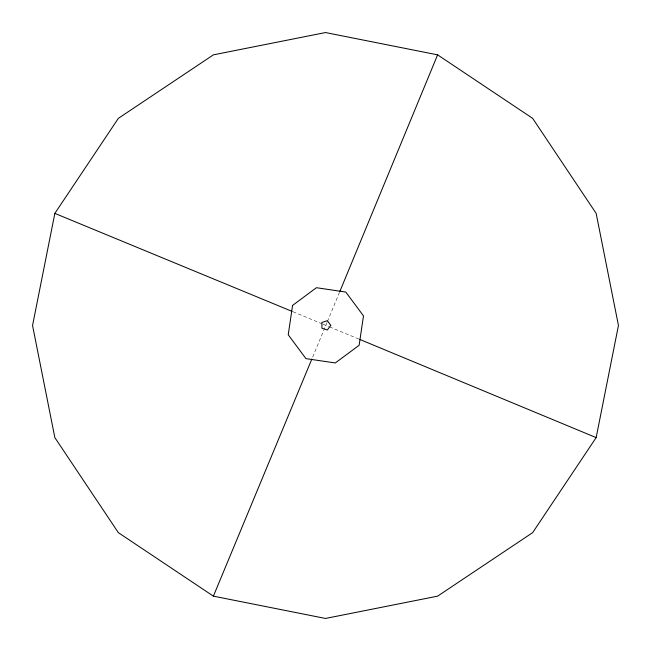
<?xml version="1.0" encoding="UTF-8"?>
<svg xmlns="http://www.w3.org/2000/svg" width="651" height="651" viewBox="0 0 651 651"><rect width="100%" height="100%" fill="white"/><g stroke="black" fill="none" stroke-linecap="round" stroke-linejoin="round"><path stroke-width="0.49" stroke-dasharray="3.25 2.44" d="M327.022 322.522L312.236 358.131M327.404 321.578L339.44 292.462M293.031 311.78L322.107 323.791M323.042 324.174L328.674 326.509M329.609 326.9L358.701 338.984"/><path stroke-width="0.98" d="M54.847 213.39L32.55 325.5L54.847 437.61L118.352 532.648L213.39 596.153L325.5 618.45L437.61 596.153L532.648 532.648L596.153 437.61L618.45 325.5L596.153 213.39L532.648 118.352L437.61 54.847L325.5 32.55L213.39 54.847L118.352 118.352L54.847 213.39L292.096 311.39M339.822 291.526L437.61 54.847M213.39 596.153L311.845 359.075M359.645 339.374L596.153 437.61M292.576 305.409L288.23 334.777L305.921 358.62L335.298 362.965L359.14 345.266L363.486 315.898L345.787 292.055L316.419 287.709L292.576 305.409M330.741 325.337L327.363 329.984L321.903 328.21L321.903 322.465L327.363 320.691L330.741 325.337"/></g></svg>
